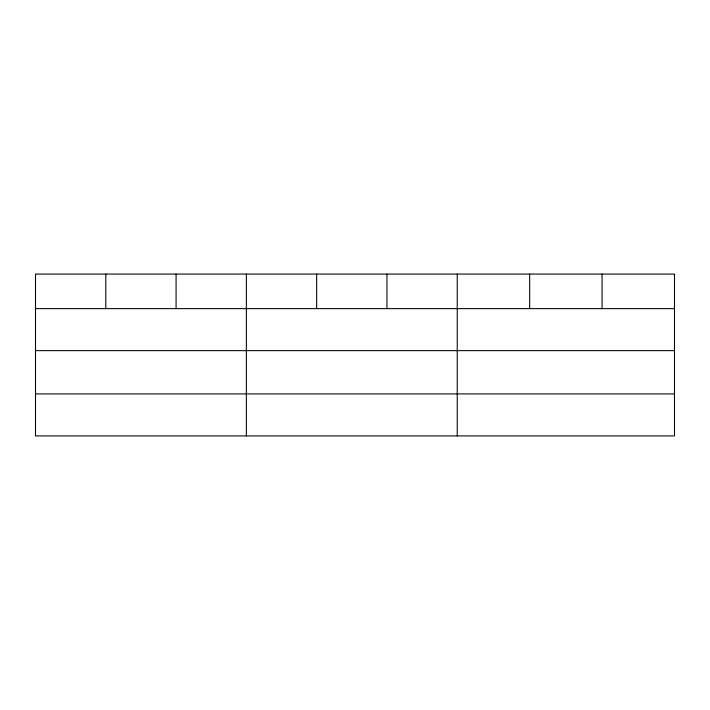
<?xml version="1.0" encoding="UTF-8"?>
<svg xmlns="http://www.w3.org/2000/svg" width="710" height="710" viewBox="0 0 710 710"><rect width="100%" height="100%" fill="white"/><g stroke="black" fill="none" stroke-linecap="round" stroke-linejoin="round"><path stroke-width="1.06" d="M674.5 350.633L674.5 274.078L35.5 274.078L35.5 435.922L674.5 435.922L674.5 350.633L35.5 350.633M35.5 308.628L674.5 308.628M35.5 393.917L674.5 393.917M602.08 274.078L602.08 308.628M529.66 274.078L529.66 308.628M457.24 274.078L457.24 435.922M386.95 274.078L386.95 308.628M316.66 274.078L316.66 308.628M246.37 274.078L246.37 435.922M176.08 274.078L176.08 308.628M105.79 274.078L105.79 308.628"/></g></svg>
